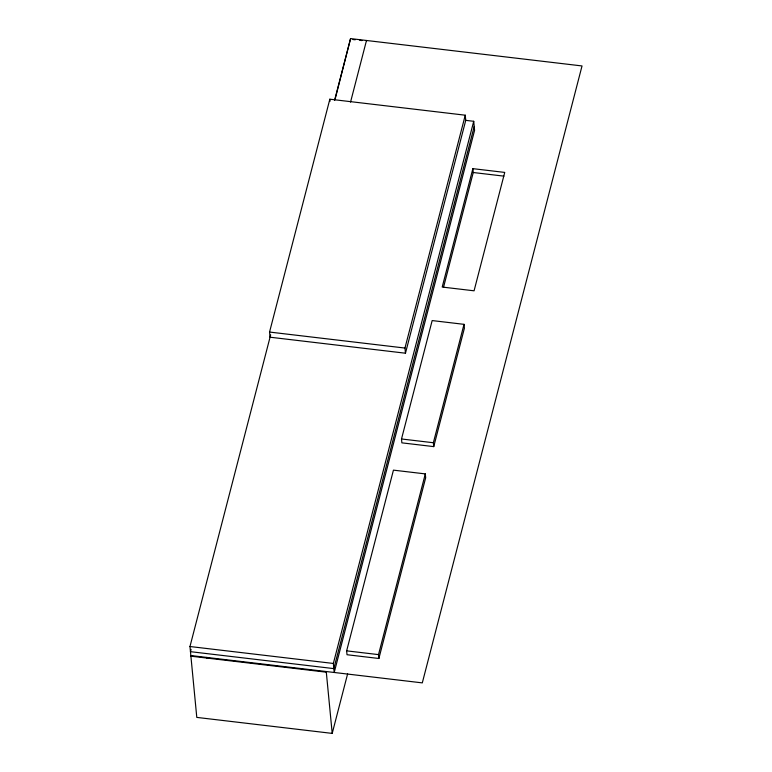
<?xml version="1.0" encoding="UTF-8"?>
<svg xmlns="http://www.w3.org/2000/svg" width="772" height="772" viewBox="0 0 772 772"><rect width="100%" height="100%" fill="white"/><g stroke="black" fill="none" stroke-linecap="round" stroke-linejoin="round"><path stroke-width="1.16" d="M269.553 332.057L329.847 99.202L465.255 115.202L465.748 120.355L405.464 353.209L270.055 337.21L269.553 332.057L404.962 348.056L405.464 353.209M347.612 673.898L332.211 733.4L196.792 717.4L189.97 646.521L270.654 334.884M191.07 649.339L190.462 651.674L333.842 668.61L474.211 126.454M334.604 100.254L350.565 38.6L582.03 65.948L422.303 682.882L190.838 655.544M334.971 99.733L350.565 38.6M350.536 102.136L366.497 40.482L366.565 41.128M404.962 348.056L465.255 115.202M473.718 121.3L474.587 130.323L334.218 672.48L333.35 663.457L473.718 121.3L465.352 120.307M346.647 650.854L393.44 470.138L425.304 473.902L425.671 477.772L378.878 658.487L347.024 654.724L346.647 650.854L378.512 654.617L378.878 658.487M401.508 438.978L432.166 320.573L464.02 324.337L464.397 328.206L433.739 446.612L401.874 442.848L401.508 438.978L433.372 442.742L433.739 446.612M472.869 168.653L442.211 287.049L474.076 290.812L504.734 172.417L472.869 168.653L473.246 172.513L443.485 287.435M378.512 654.617L425.304 473.902M433.372 442.742L464.02 324.337M352.91 39.517L355.188 39.787M359.733 40.318L362.01 40.588M473.246 172.513L503.923 176.141M189.97 646.521L333.35 663.457M190.896 656.181L326.315 672.18M329.847 99.202L330.04 101.267M326.247 671.534L332.211 733.4M206.771 657.426L206.828 658.062"/></g></svg>
